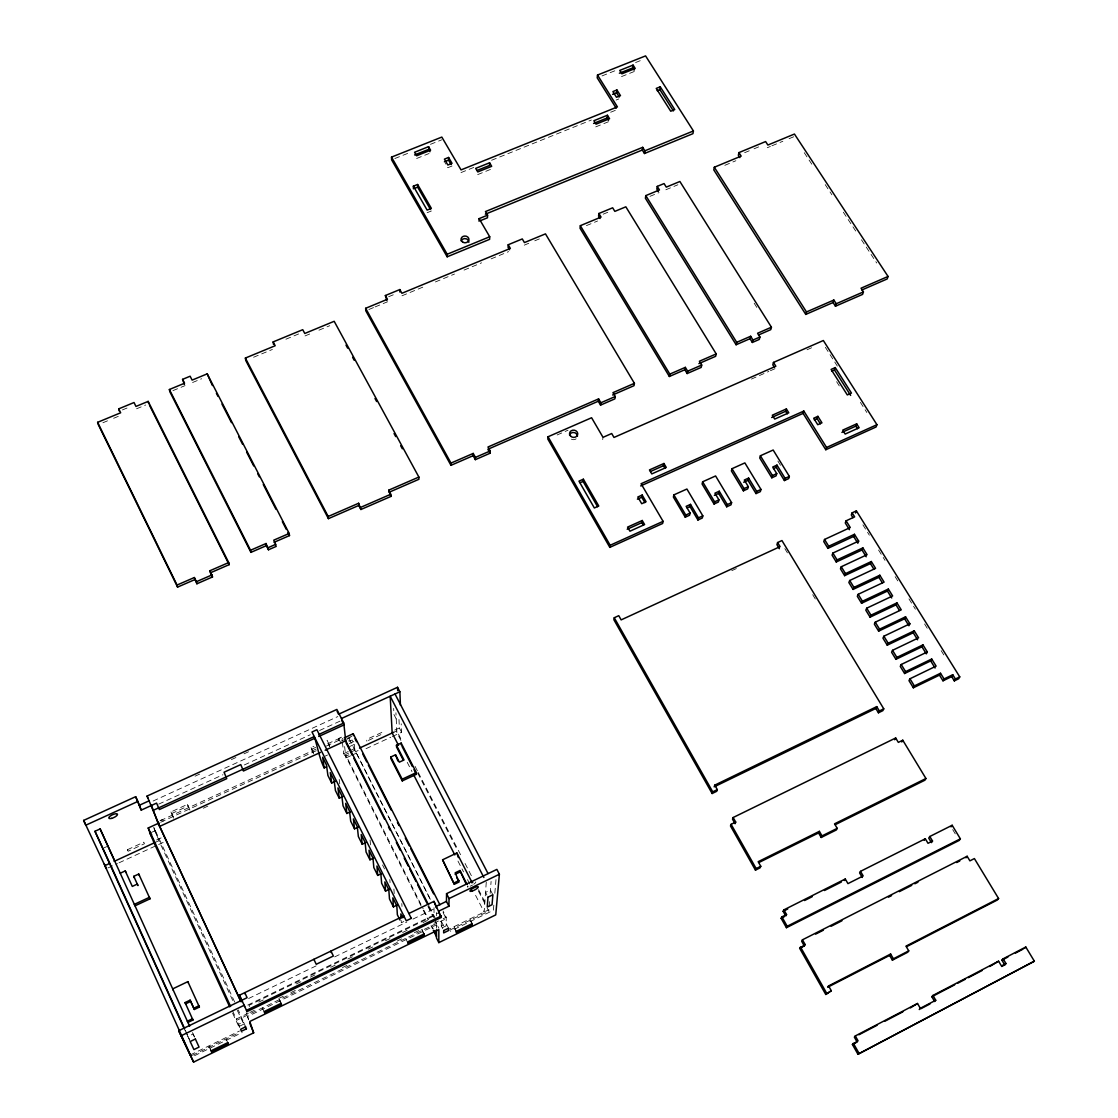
<?xml version="1.0" encoding="UTF-8"?>
<svg xmlns="http://www.w3.org/2000/svg" width="1118" height="1118" viewBox="0 0 1118 1118"><rect width="100%" height="100%" fill="white"/><g stroke="black" fill="none" stroke-linecap="round" stroke-linejoin="round"><path stroke-width="0.75" stroke-dasharray="5 3.75" d="M441.331 921.078L441.289 928.22L446.11 925.872L446.236 917.263L443.077 911.044M467.771 887.371L467.841 885.875M486.274 882.13L484.15 912.036L474.633 893.506M449.604 930.218L488.776 911.156L488.887 909.731L449.632 928.82M489.139 906.488L489.516 901.639M490.173 893.366L491.095 881.459M493.821 905.175L493.373 910.29L450.316 931.238M494.827 893.254L495.987 879.628M602.686 439.612L603.021 437.334M192.408 1055.336L238.344 1032.976M194.49 1055.727L242.201 1032.515M248.42 1013.174L236.415 1018.987L240.817 1030.083M249.915 1012.447L257.406 1008.813M278.815 998.43L283.511 996.166M290.82 992.616L297.57 989.346M342.429 967.601L349.123 964.345M397.156 941.063L401.851 938.785M414.359 932.719L421.752 929.128L424.141 933.907M433.994 923.202L441.638 919.485M443.175 918.744L446.236 917.263M248.615 1019.84L247.497 1016.555L436.453 924.879L438.256 928.429M239.14 1026.422L244.171 1023.976L238.33 1009.903M190.312 1054.931L239.448 1031.034M470.147 886.225L472.523 885.065M403.794 921.553L401.32 922.755L401.166 919.807M248.601 998.514L316.52 965.686M334.687 956.896L406.826 922.043M412.961 919.08L434.874 908.487M247.805 1005.054L438.885 912.581M258.817 1002.105L263.513 999.841M296.326 983.952L301.022 981.674M310.399 977.146L315.08 974.868M330.704 967.308L338.516 963.52M347.894 958.978L355.72 955.191M368.213 949.14L376.025 945.353M385.403 940.811L393.229 937.038M402.606 932.496L410.418 928.709M422.911 922.657L427.607 920.38M107.929 867.945L117.446 863.557M119.025 862.816L157.051 845.25M158.644 844.523L164.975 841.588M342.401 742.17L343.715 753.63L345.909 757.976L350.549 755.838M352.086 755.125L359.828 751.548M366.005 748.683L390.755 737.251M392.306 736.538L401.586 732.248L401.222 723.821M341.465 741.01L345.937 738.956M347.432 738.257L351.918 736.203M347.041 739.236L350.2 737.782M203.308 808.216L208.06 806.036M149.882 833.12L154.801 830.856L153.767 828.159L155.877 832.742L150.944 835.006M348.942 741.458L352.072 740.004L354.294 744.406L354.881 750.22L430.332 899.473M349.277 743.638L354.001 741.458M325.1 756.145L327.56 755.013M349.585 746.572L354.294 744.406M731.787 570.669L736.552 568.475M127.466 849.708L143.803 842.175L144.432 843.741L128.137 851.259L127.466 849.708L128.85 852.741M368.381 740.423L382.314 733.995L382.202 732.248L366.69 739.389L366.83 741.15M156.562 840.009L162.893 837.075M343.715 753.63L348.355 751.478M349.892 750.765L356.083 747.914M394.724 730.082L399.364 727.944L398.986 719.475M155.262 842.385L158.924 840.694L233.578 1002.301M348.634 753.099L345.518 754.538L423.135 908.738M350.186 752.386L357.984 748.78M392.166 733.003L396.806 730.865L401.572 740.116M348.816 754.832L345.714 756.271L422.394 908.613M355.049 751.953L358.151 750.513M173.667 818.194L170.942 811.947L187.461 804.373L190.158 810.62L187.461 804.373M313.529 753.853L311.042 747.621L313.948 746.279M171.529 813.611L188.006 806.05M311.307 749.395L315.667 747.397M160.056 820.612L162.543 819.466L163.158 821.115M338.88 740.312L338.67 738.523L342.262 736.86M160.433 820.64L316.59 748.864M327.644 743.791L341.828 737.265L342.206 740.535M104.198 847.779L106.699 846.619M160.643 822.275L316.715 750.499M326.372 746.069L342.751 738.537M195.077 776.171L199.815 774.019M231.37 759.611L236.108 757.445M243.99 753.839L248.727 751.673M153.082 801.033L337.804 716.582M158.756 804.121L222.957 774.732M244.339 764.936L310.273 734.75M319.552 730.501L340.096 721.096M751.422 379.072L768.849 371.414M770.428 370.715L775.179 368.619M807.028 349.78L814.798 346.356M557.127 434.972L568 430.22M603.161 214.195L610.791 211.036M102.912 422.744L107.51 420.829M113.645 418.286L121.303 415.113M136.578 408.783L145.703 405.009M649.949 196.349L659.033 192.589M665.839 189.767L677.913 184.763M724.827 165.324L735.868 160.74M767.255 147.73L770.386 146.444M771.937 145.787L782.852 141.273M789.084 138.688L793.752 136.745M586.419 225.626L597.571 221.001M285.915 339.215L301.455 332.787M388.659 296.717L396.68 293.391M122.421 409.929L130.051 406.77M744.63 152.691L752.47 149.449M754.035 148.806L761.875 145.55M172.941 390.629L185.057 385.626M192.603 382.496L201.645 378.75M253.59 357.243L272.373 349.459M305.046 335.931L312.761 332.731M318.951 330.173L329.754 325.701M368.898 309.49L373.552 307.562M375.103 306.919L387.541 301.776M401.977 295.795L424.253 286.557M435.405 281.946L454.509 274.036M464.054 270.081L481.565 262.828M491.109 258.873L508.62 251.62M524.272 245.149L528.772 243.277M534.767 240.803L542.258 237.701M427.132 212.713L431.366 210.995M461.007 172.591L473.878 167.393M491.585 160.265L591.338 120.031M610.652 112.247L615.487 110.305M477.693 174.604L491.571 168.986M595.726 126.893L609.24 121.429M452.007 166.023L447.829 167.7L445.257 163.298M616.13 100.047L618.813 98.957M416.651 158.477L429.06 153.515M621.524 76.597L634.842 71.272M394.836 158.518L411.033 152.062M430.472 144.32L441.806 139.792M602.015 75.926L616.395 70.182M635.597 62.538L641.984 59.981M804.247 152.705L813.778 167.225M825.224 184.638L831.89 194.798M843.335 212.21L855.731 231.063M861.447 239.769L876.694 262.996M825.35 347.279L837.34 366.117M860.385 402.354L866.841 412.5M836.613 381.699L840.205 387.359M754.175 303.188L757.864 309.071M862.914 524.859L869.357 535.215M878.566 550.014L885.009 560.384M895.127 576.65L898.816 582.576M908.948 598.857L915.39 609.212M924.6 624.012L928.275 629.937M941.16 650.648L944.85 656.573M777.876 461.049L781.468 466.905M784.836 548.603L788.428 554.556M812.702 594.692L816.308 600.645M952.69 829.584L955.96 834.992M492.884 894.777L490.425 890.04L485.547 892.402L487.993 897.139M396.233 718.93L393.969 714.542L393.648 708.379M399.364 727.944L401.586 732.248M415.058 766.333L417.447 770.959M418.23 772.496L461.902 857.296M465.074 863.473L471.419 875.799M478.574 889.676L484.919 902.016M400.887 740.382L396.89 732.625L395.926 712.781M417.657 772.985L457.611 850.616M478.392 890.976L486.372 906.502M487.182 908.054L488.776 911.156M407.231 762.322L411.983 771.588M457.975 861.098L463.537 871.9M467.492 879.614L470.664 885.791M472.271 923.594L469.895 918.954L472.187 925.005M456.368 931.336L454.006 926.682L456.326 932.733M443.063 912.512L446.208 918.716L236.876 1020.245L231.063 1007.639M448.528 928.206L446.138 923.51L441.303 925.858L443.678 930.567M430.332 899.319L348.634 737.712L348.956 740.675M441.331 921.232L444.475 927.451M429.424 906.628L436.453 920.561M428.585 906.418L434.091 917.333M427.914 906.432L433.407 917.319M434.203 918.884L438.913 928.22M338.67 738.523L340.92 742.981M423.932 910.29L428.627 919.639M431.772 925.872L433.337 928.988M423.177 910.178L427.873 919.499M430.989 925.718L432.554 928.82M423.582 934.131L421.752 929.128M382.552 864.969L384.536 868.938M311.042 747.621L313.264 752.093M407.804 943.271L405.359 937.08M279.402 999.66L281.121 1003.335M279.179 999.73L280.325 1002.175M170.942 811.947L173.094 816.545M262.311 1007.919L264.03 1011.594M183.995 1028.169L185.295 1030.95M185.951 1032.347L189.166 1039.223M247.497 1016.555L248.643 1019.015M234.682 1002.035L153.823 827.334L159.525 842.273M245.708 1026.813L243.444 1021.922L238.386 1024.381L240.649 1029.273M154.801 830.856L156.897 835.412M237.24 1010.225L245.611 1028.029M232.6 1013.132L239.154 1027.316M228.268 1043.821L225.57 1037.77L226.046 1038.957M194.35 1036.707L193.107 1033.996L187.908 1036.526L190.172 1041.543M192.506 1032.543L195.384 1039.027M185.308 1030.223L189.613 1039.754M246.198 1012.768L246.631 1014.04M249.44 1006.647L249.007 1005.361L434.05 915.796L434.008 907.732M339.215 779.428L339.76 783.886M344.623 746.572L345.909 757.976M370.072 840.009L370.519 844.859M389.833 879.517L390.042 882.591M393.913 889.006L394.207 893.575M401.823 903.484L401.977 906.46M436.439 912.54L436.453 915.754M436.453 924.879L436.467 928.15M576.147 438.801A4.095 3.634 6.8 0 1 571.186 439.067M475.695 881.85A4.682 1.146 -27.8 0 1 473.669 884.254M467.995 886.532A4.682 1.146 -27.8 0 1 467.464 886.141M329.293 744.728L327.057 740.27L329.517 746.503L329.293 744.728M211.036 1050.808L208.814 1045.931L210.995 1050.752"/><path stroke-width="1.5" d="M438.885 912.581L438.899 911.072L448.905 906.223L446.445 901.374L446.557 893.659L496.867 869.399L499.383 874.248L495.749 914.887L438.815 942.628L438.843 929.617L249.775 1021.475L253.66 1032.836L193.61 1062.1L178.698 1030.74L247.106 997.689L244.772 992.658L245.219 994M408.867 913.49L433.98 901.374L441.344 917.431L247.008 1011.608L239.545 995.174L403.822 915.921L403.905 917.417M471.824 882.046L456.871 852.964L442.588 859.798L454.313 884.282L459.065 881.99L455.194 872.809L459.959 870.517L467.044 884.338M487.574 215.173L479.133 218.625L489.712 236.75L489.614 239.336L447.172 256.805L447.2 254.247L391.51 157.121L441.82 137.081L461.049 169.908L617.429 106.909L597.515 75.046L645.575 55.9L693.412 130.96L692.936 133.671L644.485 153.501L642.305 150.022L642.696 147.324L485.45 211.568L487.574 215.173L487.476 217.786L480.461 220.651M451.155 164.556L448.57 160.153L448.597 157.456L444.419 159.133L447.843 165.017L452.035 163.34L448.597 157.456M450.987 463.09L473.221 453.419L473.152 455.683L450.959 465.34L450.987 463.09L365.656 308.288L387.429 299.275L385.361 295.529L399.811 289.562L401.907 293.279L510.353 248.406L508.215 244.744L522.288 238.931L524.44 242.578L545.472 233.872L634.409 383.32L634.018 385.682L612.608 395.003M448.905 906.223L449.045 898.565L446.557 893.659M454.313 884.282L442.588 859.798M456.871 852.964L458.394 857.576M479.049 221.238L479.133 218.625M466.192 884.296L459.959 870.517M634.409 383.32L612.957 392.656L615.249 396.513L614.886 398.86L600.562 405.107L600.883 402.773L598.605 398.888L487.979 447.004L490.201 450.959L490.089 453.223L475.36 459.652L475.429 457.388L473.221 453.419M489.586 162.781L491.682 166.316L477.763 171.934L475.681 168.385L489.586 162.781L489.488 165.464L477.148 170.439M508.215 244.744L508.075 247.316L509.501 249.747M825.783 449.729L876.065 426.992L876.945 424.7L823.337 340.515L773.474 362.428L775.85 366.243L613.992 437.445L611.7 433.518L603.021 437.334L591.59 417.741L548.044 436.761L547.82 439.039L609.813 547.373L662.625 523.49L663.086 521.351L641.075 483.731L803.828 411.061L826.565 447.466L825.783 449.729L803.101 413.367L803.828 411.061M698.876 363.616L715.66 356.307L716.205 353.917L625.842 206.816L614.844 211.372L612.664 207.794L598.885 213.496L601.065 217.074L580.326 225.682L580.046 228.268L669.361 376.486L684.845 369.737L685.334 367.361L669.822 374.111L669.361 376.486M597.515 75.046L597.208 77.841L616.186 108.208M608.527 120.283L607.102 117.991L607.423 115.252L593.882 120.716L596.02 124.168L609.576 118.704L607.423 115.252M598.885 213.496L598.577 216.095L600.031 218.485M619.26 97L616.591 92.738L616.926 89.971L612.902 91.578L616.465 97.28L620.49 95.659L616.926 89.971M634.144 70.154L632.718 67.905L633.081 65.096L619.735 70.42L621.86 73.816L635.22 68.477L633.081 65.096M597.585 506.692L583.079 481.411L583.372 479.203L578.97 481.145L594.357 507.977L598.773 506.007L583.372 479.203M600.562 405.107L598.284 401.236L598.605 398.888M644.485 153.501L644.876 150.818L642.696 147.324M673.399 110.92L659.83 89.58L660.249 86.799L656.238 88.42L670.73 111.227L674.755 109.606L660.249 86.799M758.479 335.009L770.777 329.642L771.434 327.211L679.884 181.493L666.286 187.125L664.064 183.576L657.258 186.399L659.466 189.948L645.799 195.608L645.393 198.235L736.119 344.749L750.024 338.684L750.639 336.266L736.706 342.332L736.119 344.749M657.258 186.399L656.825 189.04L658.306 191.402M609.813 547.373L610.162 545.263L548.044 436.761M878.427 712.795L882.843 710.657L883.779 708.84L781.943 540.553L777.611 542.551L780.085 546.632L621.147 619.889L618.757 615.669L614.257 617.737L613.88 619.721L712.138 793.514L716.722 791.292L717.323 789.615L714.779 785.129L876.75 706.632L879.363 710.978L878.427 712.795L875.813 708.463L876.75 706.632M644.89 502.597L641.76 497.231L642.179 495.05L637.805 497.007L641.718 503.715L646.092 501.758L642.179 495.05M643.409 525.348L641.83 522.637L642.249 520.499L627.575 527.109L629.937 531.19L644.611 524.552L642.249 520.499M861.796 290.009L887.189 278.955L888.055 276.453L794.437 134.048L767.884 145.047L765.62 141.567L738.928 152.607L741.178 156.101L714.304 167.239L713.787 169.894L805.771 314.41L833.078 302.517L833.846 300.043L836.236 303.747L835.453 306.22L833.078 302.517M665.028 468.358L663.463 465.717L663.924 463.481L649.46 469.923L651.794 473.906L666.272 467.45L663.924 463.481M716.205 353.917L699.393 361.24L701.713 365.041L701.196 367.417L687.151 373.538L687.654 371.176L685.334 367.361M738.928 152.607L738.355 155.29L739.85 157.61M673.875 494.883L673.385 497.077L685.25 517.201L689.61 515.23L690.127 513.078L686.145 506.342L690.505 504.372L698.471 517.844L697.939 519.996L702.286 518.025L702.831 515.873L686.913 489.027L673.875 494.883L685.767 515.049L685.25 517.201M697.939 519.996L689.988 506.552L690.505 504.372M702.635 481.788L702.09 483.996L714.039 504.008L718.357 502.052L718.93 499.872L714.933 493.178L719.251 491.221L727.273 504.623L726.686 506.789L731.004 504.833L731.605 502.653L715.59 475.961L702.635 481.788L714.598 501.828L714.039 504.008M771.434 327.211L757.585 333.248L759.933 337.007L759.29 339.425L752.358 342.457L752.987 340.04L750.639 336.266M726.686 506.789L718.678 493.415L719.251 491.221M731.997 468.694L731.396 470.916L743.414 490.816L747.704 488.873L748.333 486.679L744.308 480.027L748.613 478.085L756.676 491.389L756.02 493.583L760.324 491.641L760.981 489.446L744.867 462.908L731.997 468.694L744.029 488.622L743.414 490.816M773.474 362.428L772.804 364.817L774.383 367.347M756.02 493.583L747.97 480.293L748.613 478.085M784.389 480.544L788.651 478.616L789.364 476.408L773.167 450.023L760.38 455.767L759.737 458.017L771.811 477.791L776.074 475.863L776.758 473.641L772.72 467.031L776.982 465.102L785.088 478.336L784.389 480.544L776.297 467.338L776.982 465.102M805.771 314.41L806.497 311.95L714.304 167.239M787.282 413.828L785.688 411.256L786.373 408.936L772.314 415.197L774.718 419.082L788.791 412.808L786.373 408.936M771.811 477.791L772.482 475.583L760.38 455.767M814.337 419.907L817.132 418.649L817.901 416.343L821.954 422.828L817.747 424.714L813.694 418.23L817.901 416.343M831.708 371.176L834.475 369.96L835.258 367.584L851.455 393.075L847.304 394.934L831.107 369.415L835.258 367.584M777.611 542.551L776.912 544.648L779.372 548.728M888.055 276.453L861.042 288.206L863.431 291.896L862.607 294.383L835.453 306.22M714.779 785.129L714.192 786.82L875.813 708.463M712.138 793.514L712.739 791.837L717.323 789.615M841.896 432.414L855.843 426.126L856.681 423.848L859.141 427.733L845.166 434.05L842.706 430.137L856.681 423.848M954.325 680.876L955.415 679.003L952.76 674.727L951.67 676.6L954.325 680.876L958.657 678.766L959.761 676.893L856.388 510.87L852.14 512.827L854.641 516.865L846.102 520.806L850.281 527.542L824.539 539.449L823.742 541.559L827.893 548.351L853.607 536.43L854.459 534.306L858.666 541.084L857.799 543.194L853.607 536.43M827.893 548.351L828.704 546.255L854.459 534.306M858.666 541.084L832.882 553.061L832.071 555.143L836.25 561.977L862.006 549.972L862.872 547.89L867.093 554.696L841.267 566.742L840.443 568.81L844.635 575.658L870.433 563.598L871.327 561.529L875.562 568.377L849.708 580.494L848.855 582.534L853.076 589.424L878.916 577.293L879.824 575.239L884.086 582.129L858.177 594.315L857.31 596.327L861.559 603.259L887.426 591.059L888.363 589.032L892.639 595.95L866.702 608.206L865.807 610.204L870.07 617.164L895.993 604.88L896.943 602.881L901.248 609.841L875.268 622.181L874.346 624.137L878.636 631.139L904.602 618.785L905.566 616.815L909.898 623.802L908.92 625.759L904.602 618.785M846.102 520.806L845.264 522.944L849.428 529.68M852.14 512.827L851.287 514.979L852.95 517.662M733.142 817.524L732.5 819.159L735.071 823.686L735.714 822.065L733.142 817.524L895.686 737.992L898.341 742.38L902.771 740.214L925.942 778.505L924.907 780.196L835.244 824.665M735.714 822.065L731.116 824.329L730.473 825.936L755.461 870.125L760.072 867.834L760.785 866.296L758.172 861.698L819.382 831.345L822.023 835.901L821.199 837.48L818.558 832.938L819.382 831.345M836.25 561.977L837.075 559.894L862.872 547.89M855.536 513.022L856.388 510.87M844.635 575.658L845.487 573.618L871.327 561.529M853.076 589.424L853.942 587.397L879.824 575.239M861.559 603.259L862.439 601.26L888.363 589.032M870.07 617.164L870.978 615.179L896.943 602.881M755.461 870.125L756.159 868.602L760.785 866.296M878.636 631.139L879.559 629.182L905.566 616.815M909.898 623.802L883.877 636.212L882.94 638.154L887.245 645.184L913.252 632.76L914.245 630.804L918.591 637.833L892.527 650.327L891.577 652.241L895.909 659.313L921.945 646.805L922.951 644.876L927.325 651.948L926.305 653.862L921.945 646.805M887.245 645.184L888.195 643.255L914.245 630.804M895.909 659.313L896.874 657.398L922.951 644.876M927.325 651.948L901.22 664.497L900.256 666.398L904.602 673.511L930.679 660.92L931.713 659.019L936.115 666.118L909.968 678.766L908.976 680.624L913.35 687.78L939.469 675.118L940.517 673.246L944.053 678.947L942.991 680.82L939.469 675.118M904.602 673.511L905.58 671.625L931.713 659.019M786.541 914.552L785.772 915.991L783.131 911.324L783.886 909.87L845.278 879L847.961 883.625L863.18 875.953L860.497 871.355L925.313 838.766L928.024 843.307L932.524 841.043L929.799 836.502L952.159 825.266L960.362 838.835L959.23 840.415L786.429 927.688L781.133 918.311L781.887 916.886L786.541 914.552L783.886 909.87M925.942 778.505L834.559 823.826L837.2 828.354L836.334 829.961L821.199 837.48M913.35 687.78L914.356 685.921L940.517 673.246M786.429 927.688L787.198 926.263L960.362 838.835M894.707 739.753L895.686 737.992M901.779 741.975L902.771 740.214M906.488 946.722L997.354 899.99L998.584 898.523L974.393 858.568L969.907 860.846L967.14 856.276L802.445 939.819L801.648 941.216L804.317 945.94L799.663 948.316L825.755 994.447L831.303 990.744L828.578 985.936L890.627 954.031L893.38 958.783L892.374 960.138L889.621 955.401L890.627 954.031M799.663 948.316L805.142 944.556L802.445 939.819M804.317 945.94L805.142 944.556M844.397 880.509L845.278 879M860.497 871.355L859.574 872.865L862.257 877.462M924.251 840.345L925.313 838.766M828.578 985.936L827.711 987.236L889.621 955.401M929.799 836.502L928.737 838.095L931.448 842.623L932.524 841.043M825.755 994.447L831.303 990.744M951.041 826.873L952.159 825.266M965.994 857.813L967.14 856.276M998.584 898.523L905.985 946.135L908.752 950.873L907.718 952.243L892.374 960.138M919.248 1009.554L920.324 1008.31L917.515 1003.489L855.298 1035.939L854.362 1037.141L857.115 1042.018L852.419 1044.464L857.953 1054.246L1034.36 961.187L1025.793 947.016L1003.139 958.825L1001.896 960.18L1004.733 964.904L1001.7 966.483M852.419 1044.464L858.065 1040.83L855.298 1035.939M857.953 1054.246L1034.36 961.187M917.515 1003.489L910.387 1007.905M932.943 995.453L935.738 1000.261L934.634 1001.518L931.839 996.725L932.943 995.453L998.598 961.2L1001.435 965.938L1005.99 963.562L1003.139 958.825M998.598 961.2L989.737 966.511M1004.733 964.904L1005.99 963.562M1024.493 948.385L1025.793 947.016M920.324 1008.31L935.738 1000.261M920.785 1008.757L930.022 1003.936M858.904 1034.765L877.071 1025.29M884.645 1021.335L902.827 1011.86M931.839 996.725L954.688 984.804M957.735 983.211L965.365 979.228M968.412 977.649L982.121 970.494M1001.896 960.18L1007.919 957.036M1015.451 953.109L1022.984 949.168M893.38 958.783L908.752 950.873M815.595 934.131L823.351 930.204M831.107 926.263L841.952 920.757M888.475 897.153L891.577 895.588M899.319 891.647L911.729 885.358M914.831 883.779L917.934 882.214M956.687 862.537L959.789 860.972M781.133 918.311L784.221 916.76M783.131 911.324L787.715 909.004M804.569 900.535L812.227 896.678M824.483 890.515L841.337 882.046M758.996 862.481L818.558 832.938M822.023 835.901L837.2 828.354M441.358 915.935L246.561 1010.295L247.008 1011.608M944.053 678.947L952.76 674.727M879.363 710.978L883.779 708.84M942.991 680.82L951.67 676.6M955.415 679.003L959.761 676.893M192.967 1020.007L187.908 1022.453L187.349 1021.223L192.422 1018.777L192.967 1020.007L185.071 1002.58L190.116 1000.149L194.35 1009.484L199.395 1007.052L198.85 1005.795L193.805 1008.226M449.045 898.565L499.383 874.248M446.445 901.374L436.439 906.223L436.439 907.732L433.98 901.374M180.99 1035.841L244.227 1005.25L244.674 1006.563M190.116 1000.149L190.675 1001.421L185.63 1003.852L185.071 1002.58M455.152 874.318L459.903 872.04M389.232 889.327L385.556 891.102L384.844 881.892L388.826 889.872L389.483 898.984L393.41 906.88L397.114 905.105M454.341 882.787L459.121 880.481M199.395 1007.052L187.838 981.646L172.703 988.885L173.29 990.185M373.622 858.051L369.946 859.798L369.038 850.225L372.979 858.107L373.831 867.582L377.73 875.408L381.406 873.647M358.179 827.11L354.518 828.829L353.4 818.893L357.299 826.691L358.361 836.543L362.218 844.272L365.879 842.539M342.891 796.505L339.257 798.196L337.943 787.91L341.787 795.625L343.058 805.826L346.859 813.471L350.521 811.766M416.343 772.58L416.399 774.285L402.256 780.895L402.187 779.19L416.343 772.58L401.166 743.079L396.471 745.259L396.555 747.02L403.346 760.24M150.022 898.816L135.04 905.818L134.37 904.35L149.393 897.335L150.022 898.816L138.744 874.024L133.769 876.33L134.426 877.854M326.568 766.794L324.15 767.912L322.655 757.263L326.456 764.894L327.909 775.445L331.683 783.019L335.316 781.328M402.256 780.895L390.923 758.717L390.825 756.984L395.534 754.79L399.322 762.169L404.031 759.974L396.471 745.259M120.269 873.214L125.258 870.908L132.301 886.42L137.29 884.086L137.961 885.596L133.769 876.33M320.461 752.4L159.706 826.384L147.087 796.044L336.867 709.441L343.757 723.053L345.714 740.773L325.184 750.22M109.536 863.501L104.91 865.639L190.871 1056.077M114.148 861.377L154.577 842.706M359.549 748.068L393.704 732.29M153.641 810.159L314.256 736.566C317.652 746.992 319.287 757.948 324.15 767.912M343.757 723.053L319.189 734.302L319.441 736.147M314.521 738.411L243.431 771.001L240.761 764.586L224.047 772.231L226.744 778.645L159.371 809.53L156.562 803.115L141.231 810.117L135.655 796.687L83.64 820.402L85.806 825.196L137.849 801.438L135.655 796.687M318.826 736.441L343.967 724.911M229.693 1006.829L154.046 842.958L148.205 827.991L159.091 822.988M344.246 737.838L353.218 733.715L439.919 904.825M139.065 805.407L149.267 800.74M339.159 713.969L397.533 687.29L399.867 691.776L400.44 705.262M183.995 1028.169L94.974 831.289L100.131 828.927L114.777 861.084M341.451 718.511L399.867 691.776M610.162 545.263L663.086 521.351M826.565 447.466L876.945 424.7M714.598 501.828L718.93 499.872M744.029 488.622L748.333 486.679M772.482 475.583L776.758 473.641M685.767 515.049L690.127 513.078M698.471 517.844L702.831 515.873M727.273 504.623L731.605 502.653M756.676 491.389L760.981 489.446M785.088 478.336L789.364 476.408M627.198 529.247L641.83 522.637M773.46 468.61L776.297 467.338M687.095 507.851L689.988 506.552M714.36 495.372L718.678 493.415M743.694 482.235L747.97 480.293M637.4 499.187L641.76 497.231M640.656 485.939L803.101 413.367M650.466 471.503L663.463 465.717M771.644 417.503L785.688 411.256M580.144 482.71L583.079 481.411M194.839 579.599L177.58 587.104L177.035 585.049L194.322 577.531L196.894 583.778L212.518 576.958L209.988 570.711L228.701 562.564L148.163 401.39L135.963 406.435L134.02 402.522L118.732 408.853L119.374 411.2M687.654 371.176L701.713 365.041M266.042 543.516L266.391 545.64L250.921 552.376L250.544 550.252L266.042 543.516L268.488 549.776L276.202 546.409L273.77 540.162L289.185 533.454L207.207 373.859L192.114 380.106L190.13 376.221L182.569 379.351L184.4 384.326M358.626 503.254L358.78 505.448L328.412 518.654L328.189 516.488L358.626 503.254L360.932 509.501L391.104 496.35L388.854 490.103L418.873 477.051L334.184 321.299L304.781 333.471L302.74 329.684L273.155 341.912L273.477 344.358M274.106 542.286L289.492 535.592L289.185 533.454M598.284 401.236L487.881 449.268L490.089 453.223M806.497 311.95L833.846 300.043M212.518 576.958L210.463 572.793L229.134 564.66L228.701 562.564M268.138 547.652L275.866 544.284M360.779 507.32L391.021 494.142M475.429 457.388L490.201 450.959M600.883 402.773L615.249 396.513M196.894 583.778L196.391 581.709L212.057 574.89M752.987 340.04L759.933 337.007M836.236 303.747L863.431 291.896M250.921 552.376L169.922 391.887L169.377 389.511L184.54 383.236L182.569 379.351M328.412 518.654L245.764 360.485L245.387 358.053L275.182 345.728L273.155 341.912M177.58 587.104L98.314 424.644L97.629 422.311L120.66 412.78L118.732 408.853M447.2 254.247L489.712 236.75M485.366 214.181L642.305 150.022M644.876 150.818L693.412 130.96M414.834 188.271L417.657 187.139L417.615 184.484L413.38 186.175L413.436 188.844M657.16 90.656L659.83 89.58M593.588 123.441L607.102 117.991M444.405 161.831L448.57 160.153M612.566 94.359L616.591 92.738M428.543 146.682L414.582 152.258L416.609 155.779L430.598 150.189L428.543 146.682L429.927 151.727M414.624 154.955L428.571 149.393M619.386 73.215L632.718 67.905M834.475 369.96L850.644 395.409M855.843 426.126L857.478 428.725M817.132 418.649L820.374 423.82M750.024 338.684L752.358 342.457M645.799 195.608L736.706 342.332M862.006 549.972L866.212 556.778M870.433 563.598L873.815 569.076M878.916 577.293L882.312 582.785M887.426 591.059L891.703 597.962M895.993 604.88L899.431 610.442M913.252 632.76L917.585 639.775M930.679 660.92L935.067 668.019M824.539 539.449L828.704 546.255M832.882 553.061L837.075 559.894M841.267 566.742L845.487 573.618M849.708 580.494L853.942 587.397M858.177 594.315L862.439 601.26M866.702 608.206L870.978 615.179M875.268 622.181L879.559 629.182M883.877 636.212L888.195 643.255M892.527 650.327L896.874 657.398M901.22 664.497L905.58 671.625M909.968 678.766L914.356 685.921M684.845 369.737L687.151 373.538M580.326 225.682L669.822 374.111M417.615 184.484L431.352 208.367L427.118 210.086L413.38 186.175M417.657 187.139L430.514 209.499M447.172 256.805L391.607 159.818L391.51 157.121M614.257 617.737L712.739 791.837M731.116 824.329L756.159 868.602M800.46 946.932L826.621 993.161M781.887 916.886L787.198 926.263M853.355 1043.29L858.904 1053.086M386.842 300.532L385.361 295.529M473.152 455.683L475.36 459.652M450.959 465.34L365.796 310.776L365.656 308.288M345.993 345.127L347.656 348.173M352.617 357.313L354.28 360.359M374.991 398.483L376.654 401.53M394.053 433.546L395.716 436.593M400.677 445.747L402.34 448.793M389.665 493.667L391.104 496.35M358.78 505.448L360.932 509.501M245.387 358.053L328.189 516.488M395.017 693.999L488.035 873.549M483.884 877.49L390.182 696.207L392.166 733.003L398.511 745.357M402.047 746.391L412.402 766.529M413.995 769.631L416.399 774.285M413.576 774.676L454.802 854.921M212.434 385.542L207.207 373.859M216.403 393.27L217.996 396.373M221.965 404.101L231.496 422.66M238.651 436.593L242.62 444.321M246.589 452.063L253.744 465.982M257.713 473.711L259.306 476.813M263.275 484.541L275.992 509.291M282.337 521.673L286.32 529.401M287.899 532.503L289.492 535.592M397.896 760.953L395.534 754.79M456.717 877.392L458.282 880.453M390.825 756.984L402.187 779.19M266.391 545.64L268.488 549.776M354.979 738.621L356.544 741.723M362.847 754.147L366.774 761.917M368.353 765.019L391.16 810.033M397.449 822.457L399.014 825.559M405.317 837.983L409.244 845.753M410.823 848.855L433.63 893.883M337.091 711.341L338.614 714.36M341.675 720.383L343.198 723.402M439.136 913.071L440.604 915.977M169.377 389.511L250.544 550.252M345.029 739.403L428.641 905.077M346.021 742.785L352.31 755.251M353.889 758.367L384.55 819.145M388.491 826.943L390.056 830.059M396.345 842.525L400.286 850.323M404.213 858.107L408.14 865.905M409.719 869.021L416.008 881.487M417.587 884.604L427.02 903.302M434.119 930.539L436.467 935.221M433.337 930.386L436.467 936.605M438.815 942.628L436.481 937.974L436.467 929.799M149.532 405.303L229.134 564.66M402.773 917.794L400.831 913.923L401.082 918.339M339.257 798.196L335.456 790.594L334.1 780.224L330.271 772.552L331.683 783.019M354.518 828.829L350.689 821.143L349.529 811.109L345.658 803.353L346.859 813.471M369.946 859.798L366.075 852.014L365.111 842.357L361.198 834.517L362.218 844.272M385.556 891.102L381.629 883.234L380.875 873.941L376.92 866.017L377.73 875.408M400.006 920.1L397.365 914.803L396.82 905.887L392.823 897.866L393.41 906.88M194.322 577.531L196.391 581.709M97.629 422.311L177.035 585.049M313.865 959.328L316.24 964.289L333.36 956.016L330.97 951.069L331.207 952.494M178.698 1030.74L193.61 1062.1M83.64 820.402L106.35 868.686L104.295 864.116M157.554 821.758L241.069 1001.728M240.789 1001.435L158.183 823.407L151.461 805.449M253.66 1032.836L249.747 1023.11M94.974 831.289L109.843 863.362M148.205 827.991L230.588 1006.368M149.532 831.96L150.944 835.006M149.882 833.12L151.978 837.675M190.675 1001.421L194.35 1009.484M100.131 828.927L189.627 1026.198M110.57 864.941L184.582 1028.63M125.258 870.908L125.943 872.445M138.744 874.024L139.401 875.548M187.838 981.646L188.397 982.96M137.849 801.438L141.231 810.117M147.087 796.044L147.744 797.791M239.545 995.174L241.726 1001.504M148.163 401.39L148.75 403.738M209.988 570.711L210.463 572.793M353.218 733.715L353.4 735.518M401.166 743.079L401.25 744.84M388.854 490.103L388.952 492.325L418.915 479.287L418.873 477.051M397.533 687.29L397.687 690.686M399.811 289.562L399.895 292.064M461.189 240.859A3.941 3.354 2.5 0 1 468.875 242.229M569.481 434.86A4.095 3.634 6.8 0 1 577.461 436.313M471.712 882.815A4.682 1.146 -27.8 0 1 472.788 882.34M443.678 930.567L443.664 932.915L448.486 930.567L448.528 928.206L443.678 930.567M456.368 931.336L456.326 932.733L472.187 925.005L472.271 923.594L456.368 931.336M487.993 897.139L487.252 907.047L492.06 904.7L492.884 894.777L487.993 897.139M246.421 1028.853L241.39 1031.299L240.649 1029.273L245.708 1026.813L246.421 1028.853M227.806 1042.633L211.036 1050.808L211.54 1051.968L228.268 1043.821L227.806 1042.633M195.384 1039.027L190.172 1041.543L193.931 1049.578L199.06 1047.077L195.384 1039.027M281.121 1003.335L264.197 1011.552L264.603 1012.824L281.484 1004.621L281.121 1003.335M424.141 933.907L407.749 941.859L407.804 943.271L424.169 935.319L424.141 933.907M411.298 918.353L406.267 920.799L311.978 731.997L316.897 729.747L411.298 918.353M462.796 242.173A3.955 3.368 2.5 0 0 468.931 239.657A3.955 3.368 2.5 0 0 463.229 236.359A3.955 3.368 2.5 0 0 462.796 242.173M570.641 436.16A4.109 3.634 6.8 0 0 577.559 434.958A4.109 3.634 6.8 0 0 572.765 430.192A4.109 3.634 6.8 0 0 570.641 436.16M111.507 818.39A4.752 1.565 -24.7 0 0 117.46 814.197A4.752 1.565 -24.7 0 0 110.444 815.902A4.752 1.565 -24.7 0 0 111.507 818.39M471.978 891.13A4.682 1.132 -27.8 0 0 478.322 886.965A4.682 1.132 -27.8 0 0 472.117 888.866A4.682 1.132 -27.8 0 0 471.978 891.13"/></g></svg>
